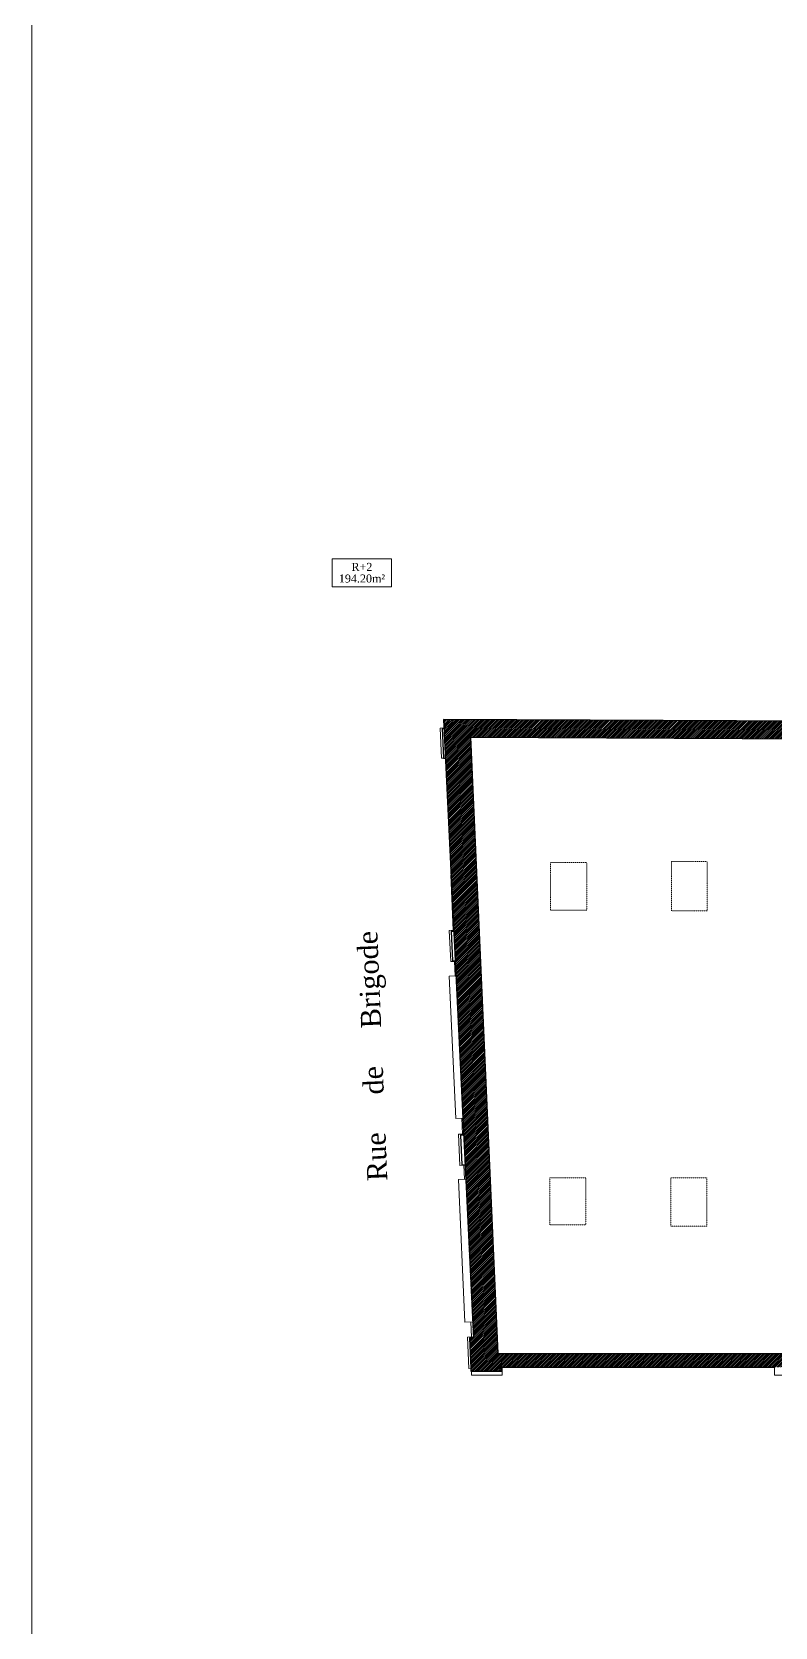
# Model space of a CAD drawing. Header units: millimetres. Extents: x -14819 to 43195, y -10328 to 20814.
# Drawn here: x 5508 to 7367, y 8536 to 12521 of the extents above; entities that cross this region are included whole.
import ezdxf
from ezdxf.enums import TextEntityAlignment as Align

# ---------------------------------------------------------------- set-up
doc = ezdxf.new("R2010")
doc.units = ezdxf.units.MM
doc.linetypes.add('Caché', pattern=[0.003, 0.002, -0.001])
for name, color, linetype, lineweight in [('01 - Gros Oeuvre', 7, 'Continuous', 25), ('59 - TxT', 120, 'Continuous', 0), ('Lignes', 92, 'Continuous', 9), ('MR_topo', 7, 'Continuous', 5), ('Mur_coupe', 7, 'Continuous', 25), ('Mur_vu', 8, 'Continuous', 18)]:
    doc.layers.add(name, color=color, linetype=linetype, lineweight=lineweight)
doc.layers.add('10 - Hachures', color=7, linetype='Continuous', lineweight=18, true_color=0x646464)
doc.styles.add('Dutch', font='dutch.ttf')

msp = doc.modelspace()

# ---------------------------------------------------------------- hatches: boundary and pattern name
at = {"layer": '10 - Hachures', "lineweight": 18}
h = msp.add_hatch(dxfattribs=at)
h.set_pattern_fill('ANSI31', color=256)
h.paths.add_polyline_path([(6605.48, 10758.82), (6537.4, 10803.15), (6612.23, 9258.44), (6602.51, 9258), (6605.91, 9182.09), (6605.91, 9175.03), (6682.91, 9175.03), (6682.91, 9185.03), (6685.75, 9185.03), (7366.4, 9185.03), (7366.91, 9185.03), (7443.91, 9185.03), (7490.75, 9185.03), (7490.75, 9219.03), (6674.33, 9219.03)])
h = msp.add_hatch(dxfattribs=at)
h.set_pattern_fill('ANSI31', color=256)
h.paths.add_polyline_path([(6537.4, 10803.15), (6605.48, 10758.82), (9226.44, 10746.19), (9218.96, 10240.83), (9218.66, 10209.17), (9230.44, 10209.17), (9230.44, 9724.78), (9131.36, 9724.78), (9131.36, 9704.78), (9250.26, 9704.78), (9250.44, 9732.23), (9250.44, 9752.23), (9250.44, 10790.01)])

# ---------------------------------------------------------------- linework, layer by layer
at = {"layer": '01 - Gros Oeuvre', "color": 7}
for p, q in [((6537.4, 10803.15, 195), (6612.23, 9258.44, 195)), ((6674.33, 9219.03, 195), (6605.48, 10758.82, 195))]:
    msp.add_line(p, q, dxfattribs=at)
at = {"layer": '01 - Gros Oeuvre'}
for p, q in [((6534.39, 10781.69, 195), (6538.43, 10781.87, 195)), ((6534.39, 10781.69, 195), (6537.74, 10706.76, 195)), ((6537.74, 10706.76, 195), (6542.06, 10706.96, 195)), ((6557.08, 10274.2, 195), (6563.01, 10274.46, 195)), ((6557.08, 10274.2, 195), (6560.4, 10199.93, 195)), ((6560.4, 10199.93, 195), (6566.61, 10200.21, 195)), ((6579.84, 9765.05, 195), (6587.67, 9765.4, 195)), ((6579.84, 9765.05, 195), (6583.17, 9690.62, 195)), ((6583.17, 9690.62, 195), (6591.28, 9690.98, 195)), ((6602.51, 9258, 195), (6612.23, 9258.44, 195)), ((6602.51, 9258, 195), (6605.91, 9182.08, 195)), ((6605.91, 9182.09, 195), (6605.91, 9175.03, 195)), ((6605.91, 9175.03, 195), (6682.91, 9175.03, 195)), ((6682.91, 9175.03, 195), (6682.91, 9185.03, 195)), ((6685.75, 9185.03, 195), (7366.4, 9185.03, 195))]:
    msp.add_line(p, q, dxfattribs=at)
at = {"layer": '59 - TxT', "lineweight": 18}
msp.add_lwpolyline([(5508.08, 17542.95), (12678.08, 17542.95), (12678.08, -826.17), (5508.08, -826.17)], close=True, dxfattribs=at)
at = {"layer": '59 - TxT', "linetype": 'Continuous', "elevation": 195}
msp.add_lwpolyline([(6259.45, 11204.96), (6407.59, 11204.96), (6407.59, 11134.37), (6259.45, 11134.37)], close=True, dxfattribs=at)
at = {"layer": 'Lignes', "color": 7, "linetype": 'Caché'}
for p, q in [((6805.35, 10445.95, 195), (6805.35, 10327.13, 195)), ((6895.93, 10445.95, 195), (6805.35, 10445.95, 195)), ((6895.93, 10327.13, 195), (6895.93, 10445.95, 195)), ((7107.95, 10448.13, 195), (7197.35, 10448.13, 195)), ((7107.95, 10325.52, 195), (7107.95, 10448.13, 195)), ((7197.35, 10448.13, 195), (7197.35, 10325.52, 195)), ((6805.35, 10327.13, 195), (6895.93, 10327.13, 195)), ((7197.35, 10325.52, 195), (7107.95, 10325.52, 195)), ((6893.73, 9657.72, 195), (6803.73, 9657.72, 195)), ((6803.73, 9657.72, 195), (6803.73, 9540.49, 195)), ((6893.73, 9540.49, 195), (6893.73, 9657.72, 195)), ((7105.73, 9657.72, 195), (7195.73, 9657.72, 195)), ((7105.73, 9537.57, 195), (7105.73, 9657.72, 195)), ((7195.73, 9657.72, 195), (7195.73, 9537.57, 195)), ((6803.73, 9540.49, 195), (6893.73, 9540.49, 195)), ((7195.73, 9537.57, 195), (7105.73, 9537.57, 195))]:
    msp.add_line(p, q, dxfattribs=at)
at = {"layer": 'Mur_coupe'}
for p, q in [((9250.44, 10790.01, 195), (6537.4, 10803.15, 195)), ((6605.48, 10758.82, 195), (7706.09, 10753.52, 113.11)), ((6674.33, 9219.03, 195), (7490.75, 9219.03, 195)), ((6685.75, 9185.03, 195), (6682.91, 9185.03, 195)), ((7366.91, 9185.03, 195), (7366.4, 9185.03, 195))]:
    msp.add_line(p, q, dxfattribs=at)
at = {"layer": 'Mur_vu'}
for p, q in [((6529.38, 10781.68, 195), (6538.42, 10782.08, 195)), ((6532.74, 10706.7, 195), (6529.38, 10781.68, 195)), ((6537.74, 10706.93, 195), (6532.74, 10706.7, 195)), ((6561.98, 10276.58, 195), (6555.8, 10414.7, 195)), ((6551.99, 10276.13, 195), (6562.91, 10276.62, 195)), ((6555.47, 10198.21, 195), (6551.99, 10276.13, 195)), ((6566.68, 10198.71, 195), (6555.47, 10198.21, 195)), ((6567.09, 10162.27, 195), (6565.46, 10198.66, 195)), ((6568.45, 10162.34, 195), (6552.1, 10161.6, 195)), ((6567.99, 9806.37, 195), (6552.1, 10161.6, 195)), ((6567.99, 9806.37, 195), (6585.65, 9807.16, 195)), ((6584.75, 9767.29, 195), (6582.97, 9807.04, 195)), ((6574.76, 9766.84, 195), (6587.58, 9767.41, 195)), ((6578.24, 9688.9, 195), (6574.76, 9766.84, 195)), ((6591.35, 9689.48, 195), (6578.24, 9688.9, 195)), ((6589.8, 9654.39, 195), (6588.23, 9689.35, 195)), ((6593.04, 9654.53, 195), (6574.81, 9653.72, 195)), ((6590.74, 9297.43, 195), (6574.81, 9653.72, 195)), ((6590.74, 9297.43, 195), (6609.72, 9298.28, 195)), ((6607.42, 9260.23, 195), (6605.73, 9298.1, 195)), ((6597.43, 9259.78, 195), (6611.92, 9260.43, 195)), ((6600.91, 9181.87, 195), (6597.43, 9259.78, 195)), ((6605.91, 9182.09, 195), (6600.91, 9181.87, 195)), ((6607.41, 9175.03, 195), (6607.41, 9165.03, 195)), ((6684.41, 9165.03, 195), (6684.41, 9185.03, 195)), ((7365.41, 9185.03, 195), (7365.41, 9165.03, 195)), ((6684.41, 9165.03, 195), (6607.41, 9165.03, 195)), ((7445.41, 9165.03, 195), (7365.41, 9165.03, 195))]:
    msp.add_line(p, q, dxfattribs=at)

# ---------------------------------------------------------------- texts
at = {"layer": '59 - TxT', "linetype": 'Continuous', "style": 'Dutch'}
for s, p in [('194.20m²', (6333.52, 11145.53, 195)), ('R+2', (6333.52, 11174.53, 195))]:
    msp.add_text(s, height=20, dxfattribs=at).set_placement(p, align=Align.CENTER)
at = {"layer": 'MR_topo', "insert": (6347.25, 9649.17, 2486.54), "char_height": 50, "attachment_point": 1, "rotation": 92.32235, "style": 'Dutch'}
msp.add_mtext_dynamic_manual_height_columns('Rue     de     Brigode', width=1566.6005, gutter_width=19369.12, heights=[0], dxfattribs=at)

doc.saveas('drawing.dxf')
